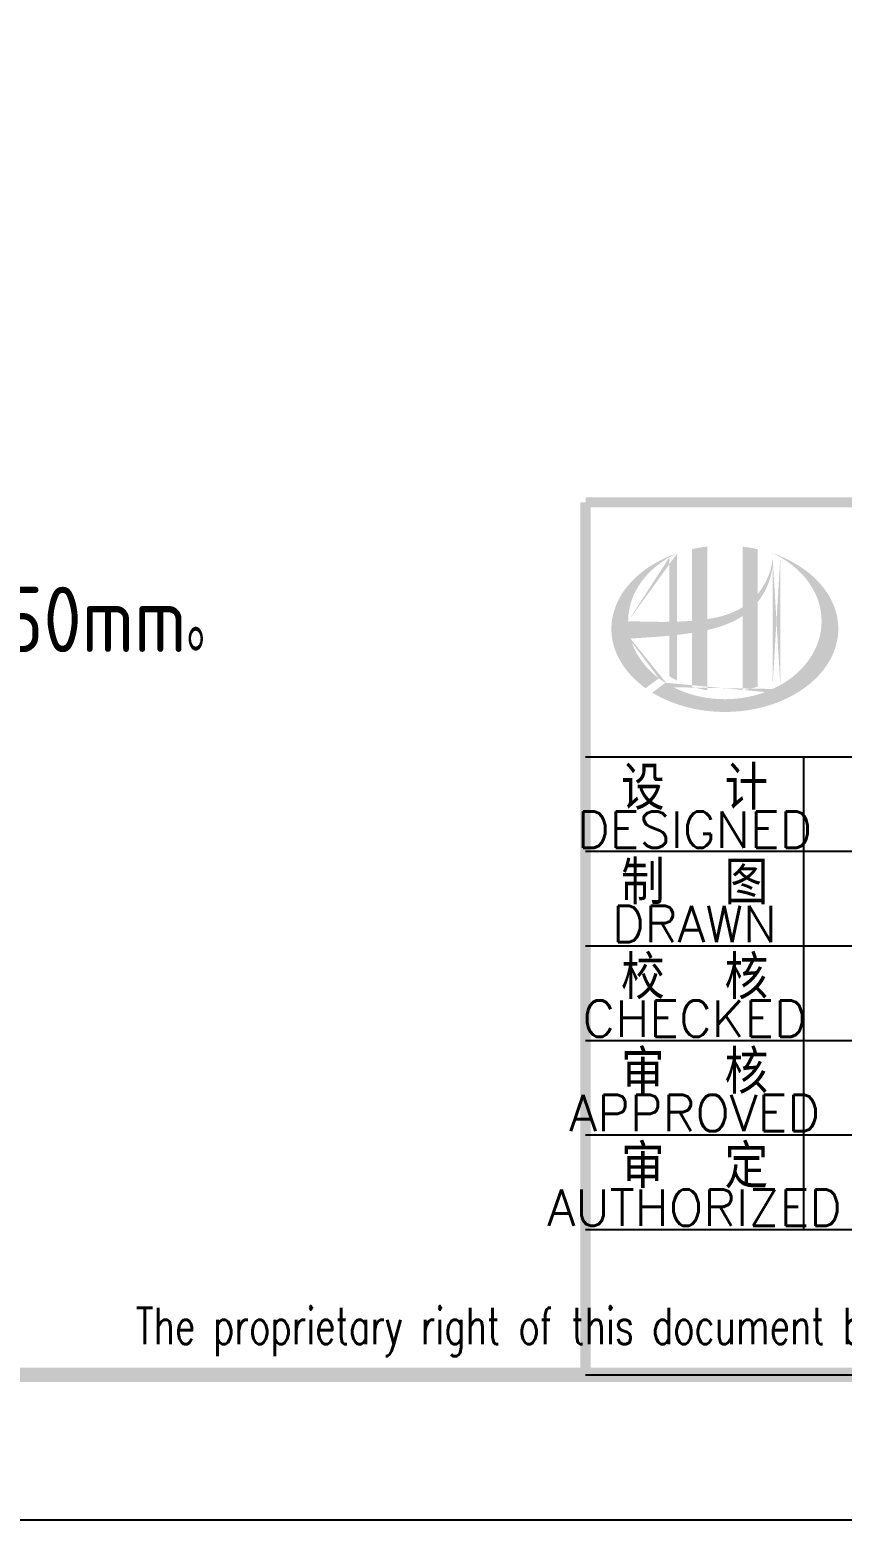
# Model space of a CAD drawing. Header units: millimetres. Extents: x 866309 to 879639, y 39442 to 44891.
# Drawn here: x 878122.4 to 878178.3, y 39448.6 to 39551.1 of the extents above; entities that cross this region are included whole.
import ezdxf
from ezdxf.enums import TextEntityAlignment as Align

# ---------------------------------------------------------------- set-up
doc = ezdxf.new("R2010")
doc.units = ezdxf.units.MM
doc.header["$LTSCALE"] = 1000
doc.header["$MEASUREMENT"] = 0
doc.layers.add('CON', color=3, linetype='Continuous')
doc.styles.add('ECEC_TQ', font='txt_l.shx', dxfattribs={"bigfont": 'hztxt_l.shx'})
doc.styles.add('GBHZ', font='gbenor.shx', dxfattribs={"width": 0.9, "bigfont": 'gbcbig.shx'})

msp = doc.modelspace()

# ---------------------------------------------------------------- hatches: boundary and pattern name
h = msp.add_hatch(color=256)
edge = h.paths.add_edge_path()
edge.add_spline(control_points=[(878168.989, 39509.844), (878169.05, 39509.857), (878169.111, 39509.872), (878169.602, 39509.991), (878170.028, 39510.12), (878170.778, 39510.432), (878171.107, 39510.601), (878171.416, 39510.807)], knot_values=[61.629012, 61.629012, 61.629012, 61.629012, 63.3304306, 63.3304306, 75.3536336, 75.3536336, 85.3986489, 85.3986489, 85.3986489, 85.3986489], degree=3, periodic=0)
edge.add_line((878171.416, 39510.807), (878171.416, 39505.705))
edge.add_spline(control_points=[(878171.416, 39505.705), (878171.588, 39505.732), (878171.758, 39505.766), (878172.105, 39505.846), (878172.282, 39505.895), (878172.456, 39505.949)], knot_values=[4.9084564, 4.9084564, 4.9084564, 4.9084564, 4.9928212, 4.9928212, 5.0830337, 5.0830337, 5.0830337, 5.0830337], degree=3, periodic=0)
edge.add_line((878172.456, 39505.949), (878172.456, 39511.764))
edge.add_spline(control_points=[(878172.456, 39511.764), (878172.542, 39511.873), (878172.624, 39511.986), (878172.885, 39512.383), (878173.042, 39512.683), (878173.334, 39513.41), (878173.447, 39513.848), (878173.493, 39514.301), (878173.495, 39514.314), (878173.496, 39514.327)], knot_values=[97.9917441, 97.9917441, 97.9917441, 97.9917441, 101.6421898, 101.6421898, 110.3379755, 110.3379755, 121.9343221, 121.9343221, 122.2706915, 122.2706915, 122.2706915, 122.2706915], degree=3, periodic=0)
edge.add_line((878173.496, 39514.327), (878173.496, 39515.031))
edge.add_spline(control_points=[(878173.496, 39515.031), (878173.495, 39514.955), (878173.492, 39514.878), (878173.486, 39514.801)], knot_values=[126.194075, 126.194075, 126.194075, 126.194075, 128.3967624, 128.3967624, 128.3967624, 128.3967624], degree=3, periodic=0)
edge.add_spline(control_points=[(878173.486, 39514.801), (878173.481, 39514.739), (878173.475, 39514.677), (878173.467, 39514.615)], knot_values=[124.4170495, 124.4170495, 124.4170495, 124.4170495, 126.194075, 126.194075, 126.194075, 126.194075], degree=3, periodic=0)
edge.add_spline(control_points=[(878173.467, 39514.615), (878173.456, 39514.524), (878173.441, 39514.432), (878173.423, 39514.341)], knot_values=[121.8052898, 121.8052898, 121.8052898, 121.8052898, 124.4170495, 124.4170495, 124.4170495, 124.4170495], degree=3, periodic=0)
edge.add_spline(control_points=[(878173.423, 39514.341), (878173.399, 39514.22), (878173.37, 39514.099), (878173.335, 39513.978)], knot_values=[118.3157402, 118.3157402, 118.3157402, 118.3157402, 121.8052898, 121.8052898, 121.8052898, 121.8052898], degree=3, periodic=0)
edge.add_spline(control_points=[(878173.335, 39513.978), (878173.3, 39513.857), (878173.26, 39513.737), (878173.214, 39513.618)], knot_values=[114.7959879, 114.7959879, 114.7959879, 114.7959879, 118.3157402, 118.3157402, 118.3157402, 118.3157402], degree=3, periodic=0)
edge.add_spline(control_points=[(878173.214, 39513.618), (878173.169, 39513.502), (878173.12, 39513.386), (878173.065, 39513.273)], knot_values=[111.3296409, 111.3296409, 111.3296409, 111.3296409, 114.7959879, 114.7959879, 114.7959879, 114.7959879], degree=3, periodic=0)
edge.add_spline(control_points=[(878173.065, 39513.273), (878173.01, 39513.157), (878172.95, 39513.044), (878172.885, 39512.933)], knot_values=[107.7952896, 107.7952896, 107.7952896, 107.7952896, 111.3296409, 111.3296409, 111.3296409, 111.3296409], degree=3, periodic=0)
edge.add_spline(control_points=[(878172.885, 39512.933), (878172.822, 39512.825), (878172.755, 39512.719), (878172.684, 39512.617)], knot_values=[104.3435789, 104.3435789, 104.3435789, 104.3435789, 107.7952896, 107.7952896, 107.7952896, 107.7952896], degree=3, periodic=0)
edge.add_spline(control_points=[(878172.684, 39512.617), (878172.612, 39512.513), (878172.536, 39512.412), (878172.456, 39512.315)], knot_values=[100.8506997, 100.8506997, 100.8506997, 100.8506997, 104.3435789, 104.3435789, 104.3435789, 104.3435789], degree=3, periodic=0)
edge.add_line((878172.456, 39512.315), (878172.456, 39515.408))
edge.add_spline(control_points=[(878172.456, 39515.408), (878172.115, 39515.484), (878171.768, 39515.542), (878171.416, 39515.583)], knot_values=[4.4239994, 4.4239994, 4.4239994, 4.4239994, 4.5587406, 4.5587406, 4.5587406, 4.5587406], degree=3, periodic=0)
edge.add_line((878171.416, 39515.583), (878171.416, 39511.402))
edge.add_spline(control_points=[(878171.416, 39511.402), (878170.696, 39510.957), (878169.854, 39510.724), (878168.989, 39510.594)], knot_values=[63.2462151, 63.2462151, 63.2462151, 63.2462151, 87.6891235, 87.6891235, 87.6891235, 87.6891235], degree=3, periodic=0)
edge.add_line((878168.989, 39510.594), (878168.989, 39515.583))
edge.add_spline(control_points=[(878168.989, 39515.583), (878168.638, 39515.542), (878168.29, 39515.484), (878167.949, 39515.408)], knot_values=[4.8660382, 4.8660382, 4.8660382, 4.8660382, 5.0007773, 5.0007773, 5.0007773, 5.0007773], degree=3, periodic=0)
edge.add_line((878167.949, 39515.408), (878167.949, 39510.48))
edge.add_spline(control_points=[(878167.949, 39510.48), (878167.932, 39510.478), (878167.583, 39510.452), (878167.237, 39510.435), (878166.909, 39510.424)], knot_values=[43.6573559, 43.6573559, 43.6573559, 43.6573559, 44.1342527, 53.4970917, 53.4970917, 53.4970917, 53.4970917], degree=3, periodic=0)
edge.add_line((878166.909, 39510.424), (878166.909, 39515.116))
edge.add_spline(control_points=[(878166.909, 39515.116), (878166.739, 39515.057), (878166.571, 39514.994), (878166.407, 39514.927)], knot_values=[5.1415698, 5.1415698, 5.1415698, 5.1415698, 5.2129208, 5.2129208, 5.2129208, 5.2129208], degree=3, periodic=0)
edge.add_spline(control_points=[(878166.407, 39514.927), (878166.338, 39514.898), (878166.27, 39514.869), (878165.947, 39514.728), (878165.702, 39514.605), (878165.467, 39514.473)], knot_values=[5.2129208, 5.2129208, 5.2129208, 5.2129208, 5.2429596, 5.2429596, 5.3556227, 5.3556227, 5.3556227, 5.3556227], degree=3, periodic=0)
edge.add_spline(control_points=[(878165.467, 39514.473), (878165.318, 39514.389), (878165.174, 39514.302), (878165.034, 39514.211)], knot_values=[5.3556227, 5.3556227, 5.3556227, 5.3556227, 5.4269737, 5.4269737, 5.4269737, 5.4269737], degree=3, periodic=0)
edge.add_spline(control_points=[(878165.034, 39514.211), (878164.96, 39514.163), (878164.887, 39514.114), (878164.752, 39514.019), (878164.69, 39513.973), (878164.629, 39513.927)], knot_values=[5.4269737, 5.4269737, 5.4269737, 5.4269737, 5.4647645, 5.4647645, 5.4983247, 5.4983247, 5.4983247, 5.4983247], degree=3, periodic=0)
edge.add_spline(control_points=[(878164.629, 39513.927), (878164.368, 39513.732), (878164.127, 39513.523), (878163.908, 39513.303)], knot_values=[5.4983247, 5.4983247, 5.4983247, 5.4983247, 5.6410266, 5.6410266, 5.6410266, 5.6410266], degree=3, periodic=0)
edge.add_spline(control_points=[(878163.908, 39513.303), (878163.838, 39513.233), (878163.771, 39513.162), (878163.566, 39512.936), (878163.437, 39512.778), (878163.319, 39512.616)], knot_values=[5.6410266, 5.6410266, 5.6410266, 5.6410266, 5.6865694, 5.6865694, 5.7837285, 5.7837285, 5.7837285, 5.7837285], degree=3, periodic=0)
edge.add_spline(control_points=[(878163.319, 39512.616), (878163.168, 39512.408), (878163.035, 39512.194), (878162.904, 39511.945), (878162.888, 39511.913), (878162.872, 39511.881)], knot_values=[5.7837285, 5.7837285, 5.7837285, 5.7837285, 5.9083744, 5.9083744, 5.9264305, 5.9264305, 5.9264305, 5.9264305], degree=3, periodic=0)
edge.add_spline(control_points=[(878162.872, 39511.881), (878162.747, 39511.63), (878162.647, 39511.374), (878162.572, 39511.114)], knot_values=[5.9264305, 5.9264305, 5.9264305, 5.9264305, 6.0691324, 6.0691324, 6.0691324, 6.0691324], degree=3, periodic=0)
edge.add_spline(control_points=[(878162.572, 39511.114), (878162.54, 39511.003), (878162.512, 39510.892), (878162.458, 39510.63), (878162.436, 39510.48), (878162.421, 39510.329)], knot_values=[6.0691324, 6.0691324, 6.0691324, 6.0691324, 6.1301793, 6.1301793, 6.2118343, 6.2118343, 6.2118343, 6.2118343], degree=3, periodic=0)
edge.add_spline(control_points=[(878162.421, 39510.329), (878162.409, 39510.197), (878162.403, 39510.065), (878162.403, 39509.933)], knot_values=[6.2118343, 6.2118343, 6.2118343, 6.2118343, 6.2831853, 6.2831853, 6.2831853, 6.2831853], degree=3, periodic=0)
edge.add_spline(control_points=[(878162.403, 39509.933), (878162.403, 39509.84), (878162.406, 39509.747), (878162.412, 39509.653)], knot_values=[6.2831853, 6.2831853, 6.2831853, 6.2831853, 6.3336547, 6.3336547, 6.3336547, 6.3336547], degree=3, periodic=0)
edge.add_spline(control_points=[(878162.412, 39509.653), (878162.425, 39509.467), (878162.45, 39509.281), (878162.487, 39509.096)], knot_values=[6.3336547, 6.3336547, 6.3336547, 6.3336547, 6.4345936, 6.4345936, 6.4345936, 6.4345936], degree=3, periodic=0)
edge.add_spline(control_points=[(878162.487, 39509.096), (878162.49, 39509.084), (878162.492, 39509.071), (878162.532, 39508.886), (878162.579, 39508.715), (878162.638, 39508.544)], knot_values=[6.4345936, 6.4345936, 6.4345936, 6.4345936, 6.4412784, 6.4412784, 6.5355325, 6.5355325, 6.5355325, 6.5355325], degree=3, periodic=0)
edge.add_spline(control_points=[(878162.638, 39508.544), (878162.701, 39508.362), (878162.776, 39508.182), (878162.863, 39508.004)], knot_values=[6.5355325, 6.5355325, 6.5355325, 6.5355325, 6.6364714, 6.6364714, 6.6364714, 6.6364714], degree=3, periodic=0)
edge.add_spline(control_points=[(878162.863, 39508.004), (878162.885, 39507.959), (878162.908, 39507.914), (878163.001, 39507.738), (878163.078, 39507.608), (878163.162, 39507.479)], knot_values=[6.6364714, 6.6364714, 6.6364714, 6.6364714, 6.6618943, 6.6618943, 6.7374102, 6.7374102, 6.7374102, 6.7374102], degree=3, periodic=0)
edge.add_spline(control_points=[(878163.162, 39507.479), (878163.274, 39507.307), (878163.398, 39507.139), (878163.533, 39506.976)], knot_values=[6.7374102, 6.7374102, 6.7374102, 6.7374102, 6.8383491, 6.8383491, 6.8383491, 6.8383491], degree=3, periodic=0)
edge.add_spline(control_points=[(878163.533, 39506.976), (878163.592, 39506.904), (878163.653, 39506.833), (878163.799, 39506.674), (878163.884, 39506.586), (878163.973, 39506.499)], knot_values=[6.8383491, 6.8383491, 6.8383491, 6.8383491, 6.8825101, 6.8825101, 6.939288, 6.939288, 6.939288, 6.939288], degree=3, periodic=0)
edge.add_spline(control_points=[(878163.973, 39506.499), (878164.131, 39506.345), (878164.299, 39506.197), (878164.478, 39506.055)], knot_values=[6.939288, 6.939288, 6.939288, 6.939288, 7.0402268, 7.0402268, 7.0402268, 7.0402268], degree=3, periodic=0)
edge.add_spline(control_points=[(878164.478, 39506.055), (878164.568, 39505.984), (878164.66, 39505.915), (878164.754, 39505.847)], knot_values=[7.0402268, 7.0402268, 7.0402268, 7.0402268, 7.0906963, 7.0906963, 7.0906963, 7.0906963], degree=3, periodic=0)
edge.add_line((878164.754, 39505.847), (878165.666, 39506.531))
edge.add_ellipse((878170.203, 39510.453), major_axis=(6.65, 0), ratio=0.8066765, start_angle=192.81901, end_angle=226.98533, ccw=False)
edge.add_spline(control_points=[(878163.718, 39509.263), (878163.959, 39509.278), (878164.199, 39509.292), (878165.086, 39509.348), (878165.734, 39509.391), (878166.389, 39509.454)], knot_values=[11.3982633, 11.3982633, 11.3982633, 11.3982633, 18.4072897, 18.4072897, 37.1809397, 37.1809397, 37.1809397, 37.1809397], degree=3, periodic=0)
edge.add_line((878166.389, 39509.454), (878166.389, 39506.663))
edge.add_spline(control_points=[(878166.389, 39506.663), (878166.425, 39506.641), (878166.461, 39506.619), (878166.63, 39506.517), (878166.768, 39506.441), (878166.909, 39506.37)], knot_values=[4.0499446, 4.0499446, 4.0499446, 4.0499446, 4.0720206, 4.0720206, 4.153257, 4.153257, 4.153257, 4.153257], degree=3, periodic=0)
edge.add_line((878166.909, 39506.37), (878166.909, 39509.509))
edge.add_spline(control_points=[(878166.909, 39509.509), (878167.231, 39509.545), (878167.555, 39509.588), (878167.904, 39509.641), (878167.926, 39509.645), (878167.949, 39509.649)], knot_values=[42.1350086, 42.1350086, 42.1350086, 42.1350086, 51.3072277, 51.3072277, 51.9485742, 51.9485742, 51.9485742, 51.9485742], degree=3, periodic=0)
edge.add_line((878167.949, 39509.649), (878167.949, 39505.949))
edge.add_spline(control_points=[(878167.949, 39505.949), (878168.286, 39505.844), (878168.634, 39505.762), (878168.989, 39505.705)], knot_values=[4.3417397, 4.3417397, 4.3417397, 4.3417397, 4.5163155, 4.5163155, 4.5163155, 4.5163155], degree=3, periodic=0)
edge.add_line((878168.989, 39505.705), (878168.989, 39509.844))
edge = h.paths.add_edge_path(flags=16)
edge.add_ellipse((878170.203, 39510.453), major_axis=(6.65, 0), ratio=0.8066765, start_angle=124.98746, end_angle=179.99898, ccw=False)
edge.add_line((878166.389, 39514.848), (878166.389, 39510.412))
edge.add_spline(control_points=[(878166.389, 39510.412), (878165.436, 39510.399), (878164.496, 39510.43), (878163.552, 39510.453)], knot_values=[11.2737302, 11.2737302, 11.2737302, 11.2737302, 38.6875129, 38.6875129, 38.6875129, 38.6875129], degree=3, periodic=0)
edge = h.paths.add_edge_path()
edge.add_spline(control_points=[(878165.214, 39505.542), (878165.525, 39505.352), (878165.856, 39505.179), (878166.702, 39504.807), (878167.235, 39504.629), (878168.342, 39504.363), (878168.917, 39504.276), (878170.078, 39504.198), (878170.665, 39504.207), (878171.821, 39504.322), (878172.39, 39504.427), (878173.48, 39504.728), (878174.001, 39504.923), (878174.97, 39505.392), (878175.418, 39505.666), (878176.218, 39506.275), (878176.569, 39506.611), (878177.163, 39507.325), (878177.404, 39507.704), (878177.768, 39508.485), (878177.89, 39508.888), (878178.016, 39509.7), (878178.019, 39510.109), (878177.904, 39510.924), (878177.786, 39511.329), (878177.43, 39512.117), (878177.192, 39512.499), (878176.604, 39513.22), (878176.254, 39513.56), (878175.456, 39514.176), (878175.008, 39514.453), (878174.196, 39514.851), (878173.852, 39514.993), (878173.496, 39515.116)], knot_values=[0.8864206, 0.8864206, 0.8864206, 0.8864206, 1.0405566, 1.0405566, 1.2611724, 1.2611724, 1.4817883, 1.4817883, 1.7024042, 1.7024042, 1.9230201, 1.9230201, 2.1436359, 2.1436359, 2.3642518, 2.3642518, 2.5848677, 2.5848677, 2.8054836, 2.8054836, 3.0260994, 3.0260994, 3.2467153, 3.2467153, 3.4685202, 3.4685202, 3.6903251, 3.6903251, 3.9121301, 3.9121301, 4.133935, 4.133935, 4.2832086, 4.2832086, 4.2832086, 4.2832086], degree=3, periodic=0)
edge.add_line((878173.496, 39515.116), (878173.496, 39515.115))
edge.add_spline(control_points=[(878173.496, 39515.114), (878173.496, 39515.086), (878173.496, 39515.059), (878173.496, 39515.031)], knot_values=[128.3967624, 128.3967624, 128.3967624, 128.3967624, 129.1921934, 129.1921934, 129.1921934, 129.1921934], degree=3, periodic=0)
edge.add_line((878173.496, 39515.031), (878173.496, 39505.793))
edge.add_ellipse((878170.203, 39510.453), major_axis=(6.65, 0), ratio=0.8066765, start_angle=232.10542, end_angle=299.68334, ccw=False)
edge.add_line((878166.118, 39506.22), (878165.214, 39505.542))
edge = h.paths.add_edge_path(flags=16)
edge.add_ellipse((878170.203, 39510.453), major_axis=(6.65, 0), ratio=0.8066765, start_angle=304.98746, end_angle=415.01211, ccw=False)
edge.add_line((878174.016, 39506.058), (878174.016, 39514.848))

# ---------------------------------------------------------------- linework, layer by layer
for p, q in [((878160.624, 39501.127), (878270.624, 39501.127)), ((878175.624, 39468.627), (878175.624, 39501.127)), ((878160.624, 39494.627), (878215.624, 39494.627)), ((878160.624, 39488.127), (878215.624, 39488.127)), ((878160.624, 39481.627), (878215.624, 39481.627)), ((878160.624, 39475.127), (878215.624, 39475.127)), ((878160.624, 39468.627), (878340.624, 39468.627)), ((878160.624, 39458.627), (878340.624, 39458.627)), ((878350.624, 39448.627), (877299.374, 39448.627))]:
    msp.add_line(p, q)
at = {"color": 0, "const_width": 1}
msp.add_lwpolyline([(878340.624, 39458.627), (877324.374, 39458.627), (877324.374, 40032.627), (878340.624, 40032.627)], close=True, dxfattribs=at)
at = {"const_width": 0.7}
for points in [[(878340.624, 39518.627), (878160.624, 39518.627)], [(878160.624, 39518.627), (878160.624, 39458.627)]]:
    msp.add_lwpolyline(points, dxfattribs=at)

# ---------------------------------------------------------------- texts
at = {"style": 'ECEC_TQ'}
for s, height, p in [('设  计', 3, (878168.124, 39499.127)), ('DESIGNED', 2.5, (878168.124, 39496.127)), ('制  图', 3, (878168.124, 39492.627)), ('DRAWN', 2.5, (878168.124, 39489.627)), ('校  核', 3, (878168.124, 39486.127)), ('CHECKED', 2.5, (878168.124, 39483.127)), ('审  核', 3, (878168.124, 39479.627)), ('APPROVED', 2.5, (878168.124, 39476.627)), ('审  定', 3, (878168.124, 39473.127)), ('AUTHORIZED', 2.5, (878168.124, 39470.127))]:
    msp.add_text(s, height=height, dxfattribs=at).set_placement(p, align=Align.MIDDLE)
at = {"style": 'ECEC_TQ', "width": 0.72}
msp.add_text('The proprietary right of this document belongs to Anhui Huadong Chemical And Medical Engineering  Co.,Ltd.  and any replication or transfer to the 3rd. side is forbidden without its permission. ', height=2.5, dxfattribs=at).set_placement((878250.624, 39461.627), align=Align.MIDDLE)
at = {"layer": 'CON', "color": 7, "ltscale": 0.5, "style": 'GBHZ'}
msp.add_text('2. 所有焊缝长度除满足节点设计要求外一律满焊且  最小长度应不小于150mm。', height=4.5, dxfattribs=at).set_placement((878013.623, 39508.325))

doc.saveas('drawing.dxf')
